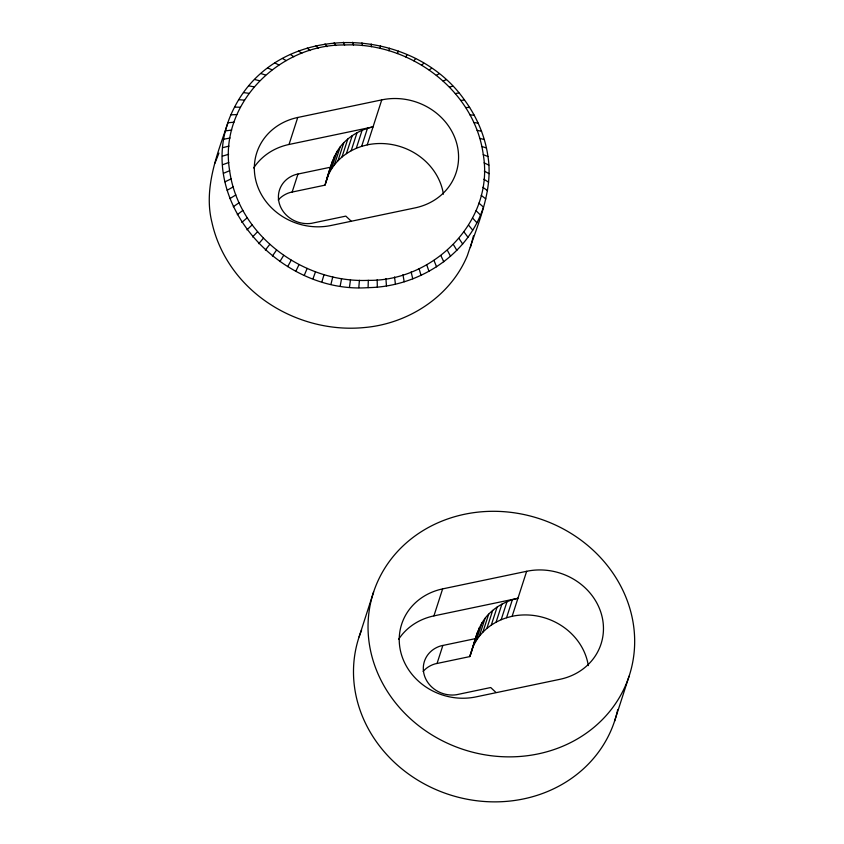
<?xml version="1.0" encoding="UTF-8"?>
<svg xmlns="http://www.w3.org/2000/svg" width="844" height="844" viewBox="0 0 844 844"><rect width="100%" height="100%" fill="white"/><g stroke="black" fill="none" stroke-linecap="round" stroke-linejoin="round"><path stroke-width="1.27" d="M233.978 122.222L228.017 122.749C217.172 154.399 203.404 188.286 211.918 222.32C216.338 242.629 226.108 261.598 239.506 277.433C269.732 313.05 317.84 332.061 364.239 327.556C408 323.832 450.369 296.793 467.386 255.532C477.757 223.723 493.466 190.944 487.969 156.541C485.078 136.106 476.733 116.609 464.517 100.014C411.545 24.191 278.9 20.298 234.579 107.104C188.623 194.679 277.032 294.419 368.089 287.635L368.311 280.356C433.373 281.421 494.637 221.16 483.274 154.631C474.402 89.274 408.876 42.052 344.605 44.985C279.543 43.92 218.279 104.181 229.642 170.699C238.514 236.067 304.04 283.289 368.311 280.356M358.805 287.625L359.407 280.345M380.148 48.456L380.444 45.829M349.5 287.013L350.482 279.754M278.225 200.007A27.557 24.898 17.9 0 1 290.093 192.485L324.961 185.163C330.099 170.625 332.409 154.062 343.782 142.752C351.663 134.66 362.044 129.237 373.048 126.874L289.017 144.472A60.631 54.776 17.9 0 0 253.664 167.998M324.961 185.163L334.519 156.045M423.108 671.423A27.557 24.898 17.9 0 1 434.987 663.901L469.855 656.579C474.993 642.041 477.303 625.478 488.676 614.158C496.557 606.066 506.927 600.654 517.942 598.29L433.911 615.888A60.631 54.776 17.9 0 0 398.558 639.414M469.855 656.579L479.413 627.451M340.227 285.81L341.588 278.594M473.463 235.887L470.372 247.587M331.027 284.017L332.768 276.874M388.862 50.735L389.517 48.203M321.944 281.632L324.054 274.595M289.017 144.472L297.742 117.474L381.762 99.877A60.631 54.776 17.9 0 1 456.214 141.676A60.631 54.776 17.9 0 1 415.174 207.867L331.143 225.464A60.631 54.776 17.9 0 1 256.703 183.665A60.631 54.776 17.9 0 1 297.742 117.474M292.151 192.042L297.964 174.043L330.774 167.165M327.039 177.81L332.462 161.014M325.531 182.969L330.953 166.173M328.706 174.043L331.302 169.306L337.115 151.308M331.302 169.306L334.393 164.865L340.206 146.867M334.393 164.865L337.969 160.75L343.782 142.752M337.969 160.75L341.989 156.995L347.802 138.996M341.989 156.995L346.409 153.65L352.222 135.652M346.409 153.65L351.188 150.738L357.001 132.74M351.188 150.738L356.295 148.291L362.108 130.292M356.295 148.291L361.654 146.328L367.467 128.33M361.654 146.328L367.235 144.873L381.762 99.877M359.101 636.904L373.628 591.908M433.911 615.888L442.636 588.89L526.656 571.293A60.631 54.776 17.9 0 1 601.097 613.092A60.631 54.776 17.9 0 1 560.068 679.283L476.037 696.88A60.631 54.776 17.9 0 1 401.596 655.071A60.631 54.776 17.9 0 1 442.636 588.89M437.044 663.458L442.857 645.46L475.668 638.581M470.034 655.588L477.356 632.42M473.6 645.46L476.185 640.723L482.008 622.724M476.185 640.723L479.286 636.281L485.1 618.283M479.286 636.281L482.863 632.167L488.676 614.158M482.863 632.167L486.882 628.411L492.696 610.412M486.882 628.411L491.303 625.066L497.116 607.068M491.303 625.066L496.082 622.155L501.895 604.156M496.082 622.155L501.178 619.707L506.991 601.709M501.178 619.707L506.548 617.745L512.361 599.746M506.548 617.745L512.129 616.289L526.656 571.293M614.537 721.251L629.065 676.255A134.502 121.504 17.9 0 0 470.635 513.131A134.502 121.504 17.9 0 0 404.35 712.864A134.502 121.504 17.9 0 0 629.065 676.255M313.029 278.689L315.508 271.779M214.935 163.24L218.934 153.102M368.089 287.635C417.896 286.928 467.861 255.584 483.443 207.096L478.938 203.109M304.325 275.197L307.163 268.424M397.408 53.562L398.431 51.146M295.864 271.156L299.05 264.552M287.698 266.609L291.222 260.184M405.753 56.917L407.135 54.638M279.87 261.556L283.711 255.342M272.412 256.038L276.547 250.056M265.354 250.077L269.785 244.338M413.866 60.789L415.596 58.679M258.728 243.694L263.433 238.219M252.588 236.932L257.547 231.731M246.944 229.821L252.134 224.915M421.694 65.146L423.762 63.226M241.838 222.394L247.229 217.784M237.28 214.682L242.861 210.399M429.206 69.989L431.59 68.28M233.292 206.738L239.042 202.771M229.916 198.583L235.803 194.953M436.369 75.285L439.059 73.797M227.142 190.259L233.144 186.967M225 181.819L231.087 178.875M223.491 173.294L229.642 170.699M443.132 81.003L446.117 79.758M222.626 164.728L228.808 162.491M222.415 156.161L228.608 154.273M449.483 87.122L452.732 86.141M222.848 147.637L229.019 146.096M297.964 174.043L295.906 174.486A27.557 24.898 17.9 0 0 279.533 204.185A27.557 24.898 17.9 0 0 311.425 223.343L345.829 216.117L351.02 221.001M442.857 645.46L440.8 645.903A27.557 24.898 17.9 0 0 424.426 675.601A27.557 24.898 17.9 0 0 456.319 694.76L490.723 687.533L495.913 692.418M455.37 93.6L458.872 92.903M223.934 139.207L230.064 138.005M225.654 130.894L231.72 130.039M460.782 100.425L464.517 100.014M230.992 114.805L236.837 114.605M465.688 107.547L469.633 107.441M234.579 107.104L240.276 107.23M470.055 114.942L474.191 115.153M238.757 99.687L244.285 100.12M473.874 122.57L478.168 123.097M243.505 92.597L248.843 93.304M248.801 85.845L253.917 86.837M477.113 130.387L481.544 131.253M254.624 79.484L259.498 80.739M479.772 138.363L484.319 139.577M260.933 73.544L265.543 75.042M481.829 146.466L486.46 148.017M267.696 68.047L272.032 69.767M483.274 154.631L487.969 156.541M274.901 63.015L278.942 64.946M484.097 162.85L488.834 165.107M484.308 171.068L489.045 173.674M282.487 58.489L286.221 60.599M483.886 179.234L488.613 182.198M290.442 54.48L293.849 56.759M482.852 187.326L487.526 190.628M298.713 50.999L301.772 53.425M481.196 195.302L485.806 198.941M307.258 48.087L309.97 50.619M476.079 210.726L480.468 215.03M472.64 218.111L476.881 222.732M316.036 45.734L318.388 48.372M468.631 225.221L472.703 230.148M464.073 232.026L467.956 237.248M325.014 43.962L326.997 46.673M458.999 238.493L462.66 243.99M453.418 244.591L456.847 250.351M334.14 42.78L335.754 45.544M447.373 250.299L450.538 256.291M440.884 255.574L443.765 261.788M343.371 42.2L344.605 44.985M433.974 260.395L436.559 266.82M426.695 264.731L428.974 271.346M352.655 42.211L353.509 44.996M419.067 268.582L421.019 275.366M411.144 271.916L412.748 278.837M402.947 274.711L404.202 281.759M361.96 42.822L362.435 45.576M394.528 276.969L395.425 284.101M385.919 278.657L386.447 285.873M371.244 44.025L371.328 46.736M377.162 279.797L377.321 287.055M367.235 144.873A60.631 54.776 17.9 0 1 443.416 194.183M617.713 709.561A134.502 121.504 17.9 0 1 451.107 795.217A134.502 121.504 17.9 0 1 361.612 630.088M512.129 616.289A60.631 54.776 17.9 0 1 588.31 665.599"/></g></svg>
